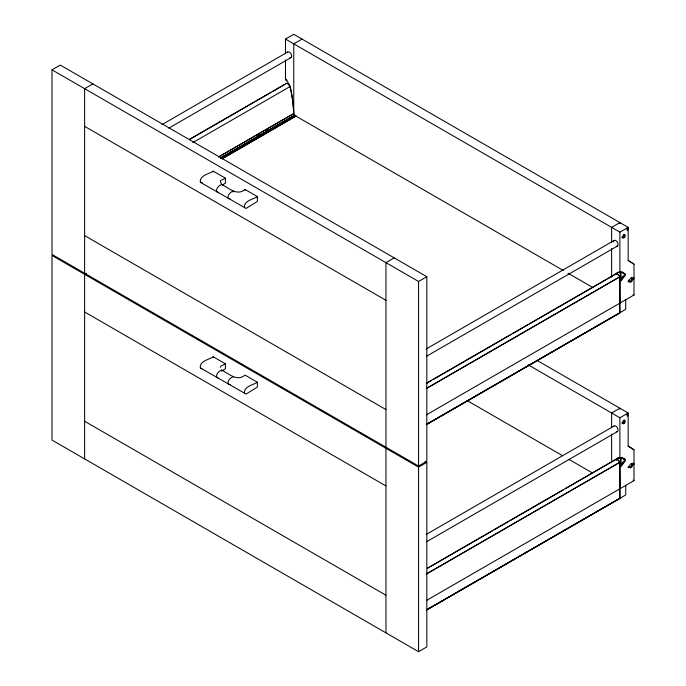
<?xml version="1.0" encoding="UTF-8"?>
<svg xmlns="http://www.w3.org/2000/svg" width="686" height="686" viewBox="0 0 686 686"><rect width="100%" height="100%" fill="white"/><g stroke="black" fill="none" stroke-linecap="round" stroke-linejoin="round"><path stroke-width="1.03" d="M620.427 279.939A5.154 2.976 -60 0 0 622.639 276.698L622.665 276.612A2.067 1.192 -60 0 0 624.483 273.517M622.056 271.948A5.154 2.976 -60 0 1 622.639 272.488L623.943 273.585A2.067 1.192 -60 0 1 625.392 274.657A2.067 1.192 -60 0 1 623.565 277.11L623.505 277.204A5.154 2.976 -60 0 1 620.35 281.131L619.475 280.625M620.427 465.58A5.154 2.976 -60 0 0 622.639 462.338L622.665 462.253A2.067 1.192 -60 0 0 624.337 460.52A2.067 1.192 -60 0 0 624.106 458.617M621.302 457.356A5.154 2.976 -60 0 1 622.639 458.128L623.943 459.226A2.067 1.192 -60 0 1 625.392 460.297A2.067 1.192 -60 0 1 623.565 462.75L623.505 462.844A5.154 2.976 -60 0 1 620.35 466.772L619.475 466.266M220.386 367.31L220.738 366.161L225.437 363.846L225.437 368.682L222.307 370.757M285.693 83.992L285.925 83.743A3.541 2.049 60 0 1 289.775 85.964L290.024 86.513A115.591 66.739 60 0 1 293.557 112.247L293.608 113.704M622.948 273.174L623.077 273.079A2.067 1.192 -60 0 1 623.806 272.891M622.948 458.814L623.077 458.72A2.067 1.192 -60 0 1 623.454 458.565M222.307 185.117L225.437 183.042L225.437 178.206L213.235 171.166C208.878 174.124 199.497 175.247 200.303 182.253L246.051 208.424L257.379 201.427L257.379 196.59L245.013 189.456C237.253 196.282 228.661 188.015 221.732 184.38L220.386 181.67L220.738 180.521L225.437 178.206M52.007 69.852L60.274 65.076L426.829 276.707L426.829 461.284L418.563 466.06L52.007 254.429L52.007 69.852L418.563 281.483L426.829 276.707M92.893 83.906L84.618 88.683L84.618 273.26M285.487 53.714L285.487 39.076L293.762 34.3L628.162 227.366L628.162 228.369L627.236 228.901L627.236 230.642M302.029 39.076L293.762 43.853L293.762 114.862L294.654 115.377L220.626 158.123M161.905 124.655L287.751 51.99M168.85 128.136L291.001 57.615M189.31 139.429L284.63 84.404M189.456 139.558L254.232 102.163M256.084 101.091L270.884 92.541M272.736 91.478L284.767 84.532M192.852 142.611L290.144 86.513A3.739 2.161 60 0 0 287.854 83.658A3.739 2.161 60 0 0 285.556 83.864M218.645 156.837L293.608 113.559M218.654 156.974L293.745 113.636L293.694 112.324A115.857 66.894 60 0 0 290.144 86.513M257.67 135.699L259.522 134.627M266.005 130.889L267.849 129.817M220.446 158.029L294.568 115.325M220.626 157.969L294.663 115.222L296.035 116.02L222.007 158.92M221.415 158.577L295.452 115.84M222.007 158.758L296.035 116.02M86.462 273.26L84.618 274.323L84.618 458.9M394.218 257.876L385.952 262.652L385.952 447.229M225.437 363.846L213.235 356.806C208.878 359.773 199.497 360.887 200.303 367.893L246.051 394.064L257.379 387.075L257.379 382.239L245.013 375.096C237.253 381.922 228.661 373.656 221.732 370.02C218.911 371.143 215.798 373.956 216.613 377.309L218.217 378.046M285.487 39.076L619.887 232.134L628.162 227.366M426.298 348.891L614.15 240.434M426.769 356.12L617.4 246.06M426.452 383.2L615.231 274.203A3.739 2.161 60 0 1 617.529 273.997A3.739 2.161 60 0 1 619.827 276.861L619.887 312.962L426.486 424.625M426.581 383.337L431.211 380.67M433.063 379.598L510.796 334.717M512.639 333.653L527.448 325.104M529.3 324.032L607.033 279.159M608.885 278.087L615.608 274.083A3.541 2.049 60 0 1 619.458 276.304L619.75 312.885L426.349 424.548M616.371 274.006A5.154 2.976 60 0 1 619.887 272.917L620.35 272.659A5.154 2.976 -60 0 1 623.505 272.994L623.814 273.68M426.28 388.49L619.69 276.827M426.418 388.516L619.827 276.861M629.465 281.723A2.067 1.192 -60 0 0 631.66 278.996L633.118 278.147L633.993 278.653L633.993 295.006L426.503 414.798M627.236 228.901L628.162 230.119L628.162 260.448L633.993 264.144L633.993 277.959L632.526 278.808A2.067 1.192 -60 0 0 631.069 277.967A2.067 1.192 -60 0 0 629.611 280.488L628.162 281.329L628.162 282.023L629.611 281.183A2.067 1.192 -60 0 0 631.069 282.023A2.067 1.192 -60 0 0 632.526 279.502L633.993 278.653M426.349 424.385L625.726 309.326L625.726 299.782M418.563 467.123L426.829 462.347L426.829 646.924L418.563 651.7L52.007 440.069L52.007 255.492L418.563 467.123L418.563 651.7M528.22 364.849L619.887 417.774L628.162 413.006L628.162 414.01L627.236 414.541L627.236 416.282M426.298 534.403L614.15 425.955M426.769 541.631L617.4 431.58M427.378 568.18L615.231 459.723A3.739 2.161 60 0 1 617.529 459.509A3.739 2.161 60 0 1 619.827 462.373L619.887 498.482L426.486 610.137M427.507 568.325L429.359 567.253M431.211 566.182L492.282 530.921M494.134 529.858L508.943 521.309M510.796 520.237L563.54 489.787M565.393 488.715L615.608 459.603A3.541 2.049 60 0 1 619.458 461.824L619.887 498.482M616.371 459.646A5.154 2.976 60 0 1 619.887 458.557L620.35 458.299A5.154 2.976 -60 0 1 623.505 458.634L623.814 459.32M426.28 574.01L619.69 462.347M426.418 574.036L619.827 462.373M631.609 463.539A2.067 1.192 -60 0 1 631.66 463.942L632.526 464.448L633.993 463.599L633.993 449.784L628.162 446.089L628.162 415.759L627.236 414.541M426.503 600.439L633.993 480.646L633.993 464.293L632.526 465.142A2.067 1.192 -60 0 1 631.069 467.663A2.067 1.192 -60 0 1 629.611 466.823L628.162 467.663L628.162 466.969L629.611 466.128A2.067 1.192 -60 0 1 631.069 463.607A2.067 1.192 -60 0 1 632.526 464.448M426.349 609.905L619.75 498.242M426.349 610.06L625.726 494.966L625.726 485.422M257.379 196.59C253.151 199.429 243.573 200.732 244.448 207.686M257.379 382.239C253.151 385.069 243.573 386.372 244.448 393.327M202.516 182.905L200.303 182.253M230.299 198.949L228.095 198.297C227.28 194.944 230.393 192.131 233.214 191.008L233.214 192.054M230.299 384.589L228.095 383.937C227.126 380.679 230.865 377.189 233.214 376.94M622.665 276.612L623.531 277.118M622.665 462.253L623.531 462.758M201.916 368.622L200.303 367.893M218.217 192.406L216.613 191.668C215.644 188.41 219.383 184.92 221.732 184.663M619.407 457.896L620.35 458.351L619.475 457.845M627.287 227.863L628.162 228.369M626.953 228.635L627.982 229.347M627.176 228.978L628.05 229.476M627.227 229.115L628.093 229.621M633.993 264.144L628.119 260.466M633.118 277.461L633.993 277.959M632.526 278.808L631.66 278.302A2.067 1.192 -60 0 0 631.463 277.573M631.66 278.996L632.526 279.502M286.817 80.151L286.294 79.842L286.894 80.279M628.736 279.991L629.611 280.488M629.611 281.183L628.736 280.685A2.067 1.192 -60 0 0 629.165 281.629M633.118 294.508L633.993 295.006M293.762 114.862L563.429 270.55M568.068 273.225L593.09 287.674M537.412 360.613L628.162 413.006M626.953 414.275L627.982 414.987M627.176 414.618L628.05 415.116M627.227 414.756L628.127 415.416M627.278 415.081L628.153 415.579M84.618 126.344L385.952 300.305M633.993 449.784L628.119 446.106M633.118 463.101L633.993 463.599M633.118 463.796L633.993 464.293M632.526 465.142L631.66 464.636A2.067 1.192 -60 0 1 629.465 467.363M628.736 466.326L629.611 466.823M633.118 480.149L633.993 480.646M467.055 400.547L562.503 455.658M568.994 459.406L592.164 472.783M84.618 235.607L385.952 409.568M425.02 461.301L426.829 462.347M84.618 311.984L385.952 485.954M84.618 421.247L385.952 595.216M620.804 271.939L620.804 279.331M620.804 457.579L620.804 464.979M620.761 271.707L620.761 280.368M620.761 457.553L620.761 466.008M620.35 281.131L619.887 281.337L619.887 303.152M620.35 466.772L619.887 466.977L619.887 488.792M619.887 223.593L619.887 222.59L611.62 227.366L611.62 242.201M619.887 232.134L619.887 272.917M619.887 409.233L619.887 408.23L611.62 413.006L611.62 427.841M619.887 417.774L619.887 458.557M611.62 248.521L611.62 277.178M611.62 434.161L611.62 461.755M418.563 281.483L418.563 466.06M385.952 448.292L385.952 632.869M285.487 59.991L285.487 79.859A5.154 2.976 60 0 1 289.012 85.013M245.013 189.456L245.013 190.262M221.732 370.02L221.732 371.057M213.235 171.166L213.235 171.972M213.235 356.806L213.235 357.612M613.473 241.918A3.25 1.878 60 0 1 615.574 240.486A3.25 1.878 60 0 1 618.035 244.087A3.25 1.878 60 0 1 616.371 246.154M623.951 234.183A1.947 1.123 -60 0 1 623.814 236.644A1.947 1.123 -60 0 1 621.782 237.356M620.427 271.802A5.154 2.976 -60 0 0 619.475 272.205A5.154 2.976 60 0 0 616.825 273.74M287.391 52.325A3.25 1.878 60 0 1 291.198 54.237A3.25 1.878 60 0 1 289.972 57.71M294.663 115.222A1.295 0.746 60 0 1 293.745 113.636M613.781 426.289A3.25 1.878 60 0 1 617.597 428.201A3.25 1.878 60 0 1 616.371 431.666M624.166 420.021A1.947 1.123 -60 0 1 623.66 422.49A1.947 1.123 -60 0 1 621.782 422.996M616.705 460.4A5.154 2.976 60 0 1 618.523 457.811M620.35 272.659L619.407 272.256L620.35 272.711M624.2 237.699A1.947 1.123 -60 0 0 624.817 234.681A1.947 1.123 -60 0 0 622.511 236.73A1.947 1.123 -60 0 0 624.2 237.699M624.2 423.339A1.947 1.123 -60 0 0 624.817 420.321A1.947 1.123 -60 0 0 622.511 422.37A1.947 1.123 -60 0 0 624.2 423.339"/></g></svg>
